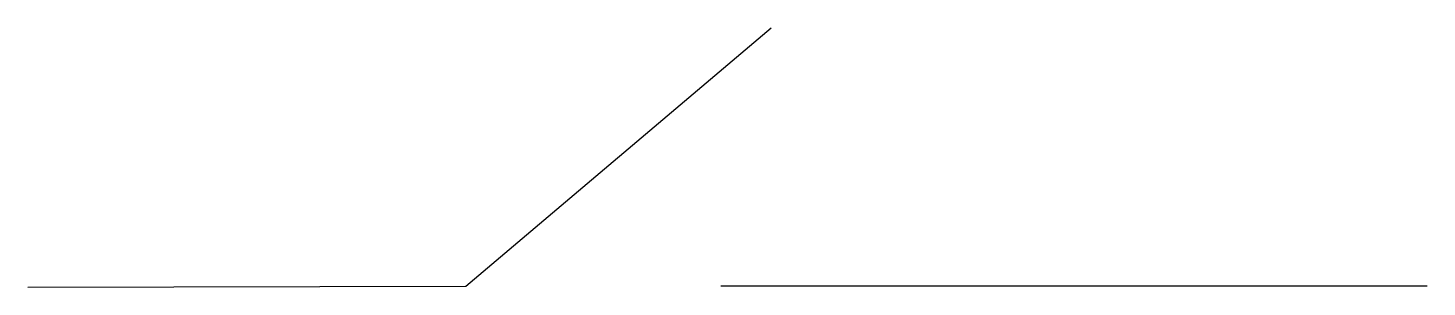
# Model space of a CAD drawing. Header units: millimetres. Extents: x 0 to 15.2, y 0 to 2.8.
import ezdxf

# ---------------------------------------------------------------- set-up
doc = ezdxf.new("R2010")
doc.units = ezdxf.units.MM

msp = doc.modelspace()

# ---------------------------------------------------------------- linework, layer by layer
for p, q in [((4.746, 0.009), (8.056, 2.811)), ((0, 0), (4.746, 0.009))]:
    msp.add_line(p, q)
at = {"lineweight": -3}
msp.add_line((7.512, 0.012), (15.167, 0.012), dxfattribs=at)

doc.saveas('drawing.dxf')
